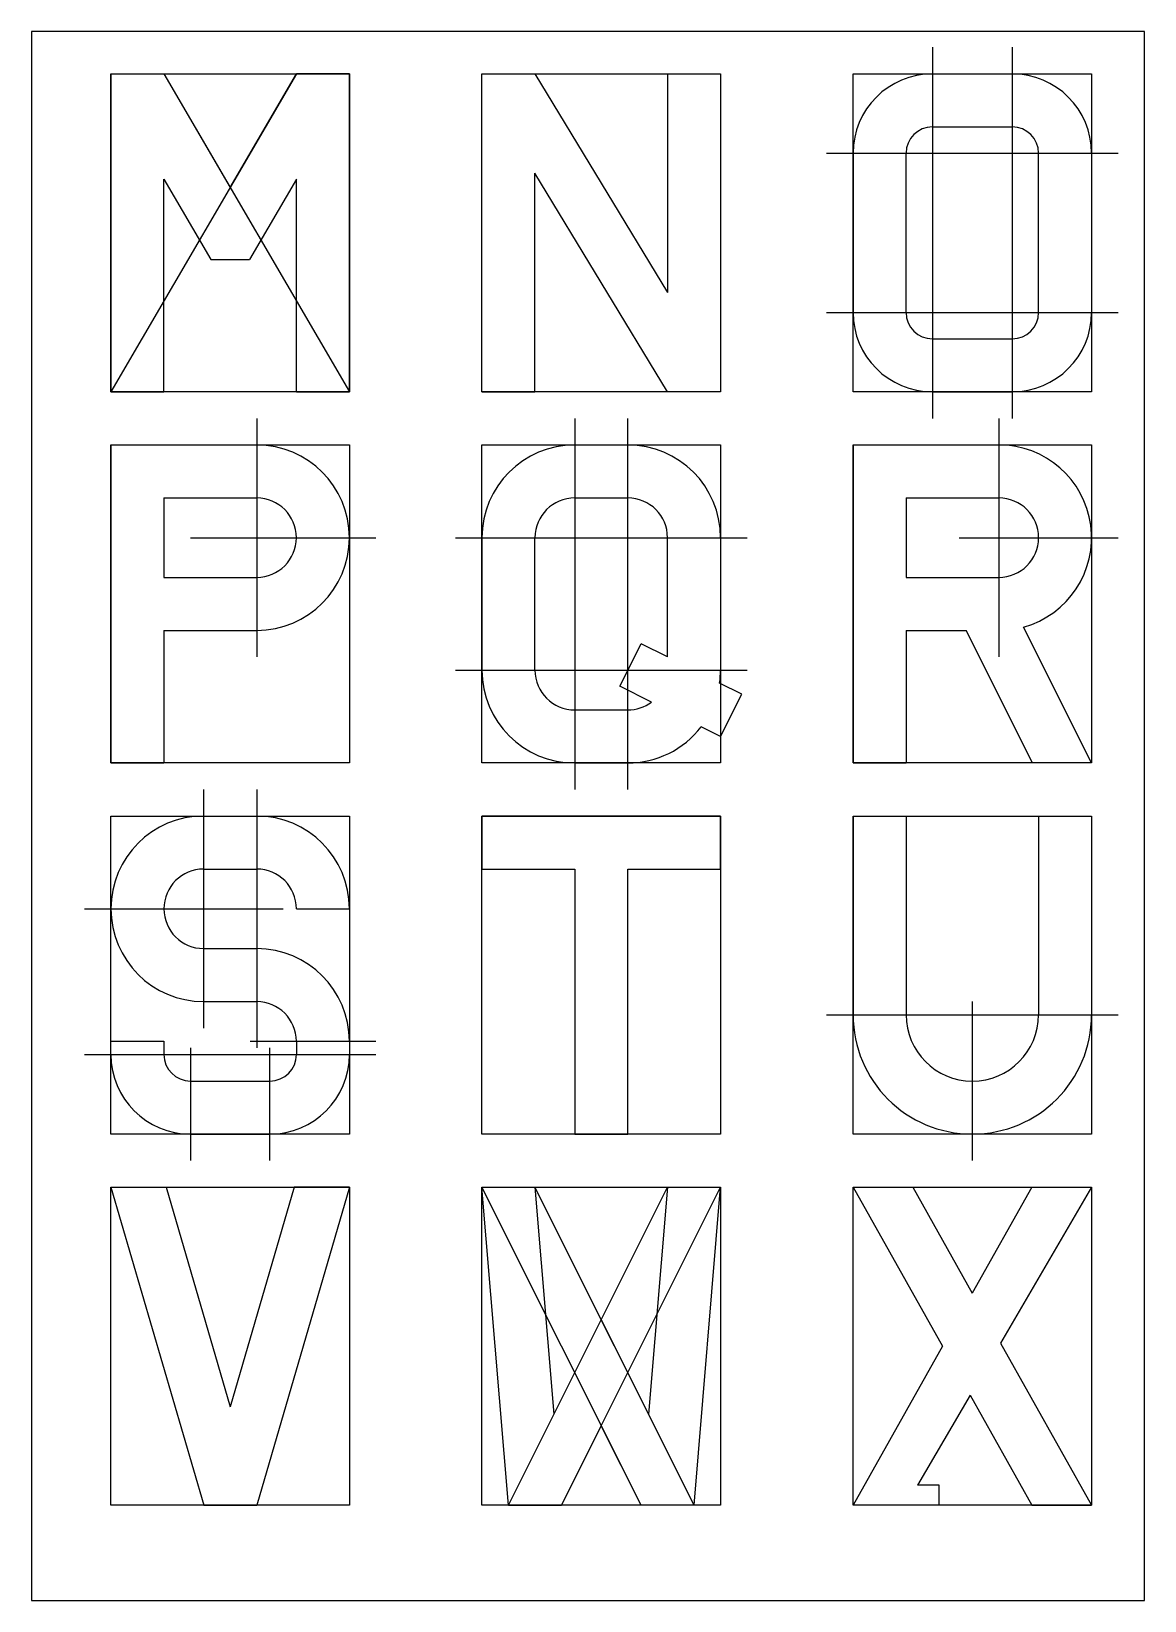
# Model space of a CAD drawing. Units: millimetres on the paper. Extents: x -105 to 105, y -148 to 148.
import ezdxf

# ---------------------------------------------------------------- set-up
doc = ezdxf.new("R2010")
doc.units = ezdxf.units.MM
for name, color, linetype in [('0-0', 7, 'Continuous'), ('0-1', 7, 'Continuous'), ('0-2', 7, 'Continuous'), ('0-3', 7, 'Continuous')]:
    doc.layers.add(name, color=color, linetype=linetype)

msp = doc.modelspace()

# ---------------------------------------------------------------- linework, layer by layer
at = {"layer": '0-0'}
msp.add_lwpolyline([(-105, -148), (105, -148), (105, 148), (-105, 148)], close=True, dxfattribs=at)
at = {"layer": '0-1'}
for p, q in [((-90, 80), (-90, 140)), ((-20, 80), (-20, 140)), ((50, 80), (50, 140)), ((-90, 10), (-90, 70)), ((-20, 10), (-20, 70)), ((50, 10), (50, 70)), ((-90, -60), (-90, 0)), ((-20, -60), (-20, 0)), ((50, -60), (50, 0)), ((-90, -130), (-90, -70)), ((-20, -130), (-20, -70)), ((50, -130), (50, -70))]:
    msp.add_line(p, q, dxfattribs=at)
for points in [[(-90, 140), (-45, 140), (-45, 80), (-90, 80)], [(-20, 140), (25, 140), (25, 80), (-20, 80)], [(50, 140), (95, 140), (95, 80), (50, 80)], [(-90, 70), (-45, 70), (-45, 10), (-90, 10)], [(-20, 70), (25, 70), (25, 10), (-20, 10)], [(50, 70), (95, 70), (95, 10), (50, 10)], [(-90, 0), (-45, 0), (-45, -60), (-90, -60)], [(-20, 0), (25, 0), (25, -60), (-20, -60)], [(50, 0), (95, 0), (95, -60), (50, -60)], [(-90, -70), (-45, -70), (-45, -130), (-90, -130)], [(-20, -70), (25, -70), (25, -130), (-20, -130)], [(50, -70), (95, -70), (95, -130), (50, -130)]]:
    msp.add_lwpolyline(points, dxfattribs=at)
at = {"layer": '0-2'}
for p, q in [((65, 145), (65, 75)), ((80, 145), (80, 75)), ((-55, 140), (-90, 80)), ((-80, 140), (-45, 80)), ((45, 125), (100, 125)), ((45, 95), (100, 95)), ((-62.5, 75), (-62.5, 30)), ((-2.5, 75), (-2.5, 5)), ((7.5, 5), (7.5, 75)), ((77.5, 75), (77.5, 30)), ((-75, 52.5), (-40, 52.5)), ((-25, 52.5), (30, 52.5)), ((70, 52.5), (100, 52.5)), ((-25, 27.5), (30, 27.5)), ((-72.5, -40), (-72.5, 5)), ((-62.5, 5), (-62.5, -43.75)), ((-95, -17.5), (-57.5, -17.5)), ((72.5, -35), (72.5, -65)), ((45, -37.5), (100, -37.5)), ((-75, -43.75), (-75, -65)), ((-63.75, -42.5), (-40, -42.5)), ((-60, -65), (-60, -43.75)), ((-95, -45), (-40, -45)), ((10, -130), (-20, -70)), ((-15, -130), (15, -70)), ((20, -130), (-10, -70)), ((-5, -130), (25, -70))]:
    msp.add_line(p, q, dxfattribs=at)
at = {"layer": '0-3'}
for p, q in [((-90, 140), (-90, 80)), ((-45, 140), (-55, 140)), ((-10, 140), (15, 98.75)), ((15, 140), (15, 98.75)), ((65, 140), (80, 140)), ((65, 130), (80, 130)), ((50, 125), (50, 95)), ((60, 95), (60, 125)), ((85, 95), (85, 125)), ((95, 125), (95, 95)), ((-80, 80), (-80, 120.154)), ((-55, 120.154), (-63.84, 105)), ((-55, 80), (-55, 120.154)), ((-10, 80), (-10, 121.25)), ((15, 80), (-10, 121.25)), ((65, 90), (80, 90)), ((-90, 80), (-80, 80)), ((-20, 80), (-10, 80)), ((65, 80), (80, 80)), ((-90, 70), (-90, 10)), ((-90, 70), (-62.5, 70)), ((-2.5, 70), (7.5, 70)), ((50, 70), (50, 10)), ((50, 70), (77.5, 70)), ((-80, 60), (-80, 45)), ((-80, 60), (-62.5, 60)), ((-2.5, 60), (7.5, 60)), ((60, 60), (60, 45)), ((60, 60), (77.5, 60)), ((-20, 52.5), (-20, 27.5)), ((-10, 27.5), (-10, 52.5)), ((15, 30), (15, 52.5)), ((25, 52.5), (25, 27.5)), ((-80, 45), (-62.5, 45)), ((60, 45), (77.5, 45)), ((95, 10), (82.181, 35.638)), ((-80, 35), (-80, 10)), ((-80, 35), (-62.5, 35)), ((60, 35), (60, 10)), ((60, 35), (71.32, 35)), ((83.82, 10), (71.32, 35)), ((6, 24.5), (10, 32.5)), ((15, 30), (10, 32.5)), ((12, 21.5), (6, 24.5)), ((29, 23), (24.832, 25.084)), ((25, 15), (29, 23)), ((-2.5, 20), (7.5, 20)), ((25, 15), (21.362, 16.819)), ((-90, 10), (-80, 10)), ((-2.5, 10), (7.5, 10)), ((50, 10), (60, 10)), ((95, 10), (83.82, 10)), ((-72.5, 0), (-62.5, 0)), ((-20, 0), (-20, -10)), ((50, 0), (60, 0)), ((50, 0), (50, -37.5)), ((60, 0), (60, -37.5)), ((85, 0), (95, 0)), ((85, 0), (85, -37.5)), ((95, 0), (95, -37.5)), ((-72.5, -10), (-62.5, -10)), ((-55, -17.5), (-45, -17.5)), ((-72.5, -25), (-62.5, -25)), ((-72.5, -35), (-62.5, -35)), ((-90, -42.5), (-80, -42.5)), ((-90, -45), (-90, -42.5)), ((-80, -42.5), (-80, -45)), ((-55, -42.5), (-55, -45)), ((-45, -42.5), (-45, -45)), ((-75, -50), (-60, -50)), ((-75, -60), (-60, -60)), ((-90, -70), (-79.583, -70)), ((-79.583, -70), (-67.5, -111.429)), ((-55.417, -70), (-67.5, -111.429)), ((-45, -70), (-62.5, -130)), ((-45, -70), (-55.417, -70)), ((-10, -70), (-6.429, -112.857)), ((15, -70), (11.429, -112.857)), ((15, -70), (25, -70)), ((20, -130), (25, -70)), ((50, -70), (61.25, -70)), ((50, -70), (66.875, -100)), ((61.25, -70), (72.5, -90)), ((83.75, -70), (72.5, -90)), ((83.75, -70), (95, -70)), ((2.5, -95), (-6.429, -112.857)), ((2.5, -95), (11.429, -112.857)), ((66.875, -100), (50, -130)), ((72.091, -109.273), (62.188, -126.25)), ((72.091, -109.273), (83.75, -130)), ((2.5, -115), (-5, -130)), ((10, -130), (2.5, -115)), ((66.25, -126.25), (62.188, -126.25)), ((66.25, -130), (66.25, -126.25)), ((-15, -130), (-5, -130)), ((20, -130), (10, -130)), ((66.25, -130), (50, -130)), ((83.75, -130), (95, -130))]:
    msp.add_line(p, q, dxfattribs=at)
for points in [[(-90, 140), (-80, 140), (-67.5, 118.571), (-55, 140)], [(-55, 80), (-45, 80), (-45, 140)], [(-20, 80), (-20, 140), (-10, 140)], [(15, 140), (25, 140), (25, 80), (15, 80)], [(-80, 120.154), (-71.16, 105), (-63.84, 105)], [(25, -10), (25, 0), (-20, 0)], [(-20, -10), (-2.5, -10), (-2.5, -60), (7.5, -60), (7.5, -10), (25, -10)], [(-90, -70), (-72.5, -130), (-62.5, -130)], [(-15, -130), (-20, -70), (-10, -70)], [(95, -70), (77.818, -99.455), (95, -130)]]:
    msp.add_lwpolyline(points, dxfattribs=at)
for centre, radius, start, end in [((65, 125), 15, 90, 180), ((80, 125), 15, 0, 90), ((65, 125), 5, 90, 180), ((80, 125), 5, 0, 90), ((65, 95), 15, 180, 270), ((65, 95), 5, 180, 270), ((80, 95), 5, 270, 0), ((80, 95), 15, 270, 0), ((-62.5, 52.5), 17.5, 270, 90), ((-2.5, 52.5), 17.5, 90, 180), ((7.5, 52.5), 17.5, 0, 90), ((77.5, 52.5), 17.5, 285.5152, 90), ((-62.5, 52.5), 7.5, 270, 90), ((-2.5, 52.5), 7.5, 90, 180), ((7.5, 52.5), 7.5, 0, 90), ((77.5, 52.5), 7.5, 270, 90), ((-2.5, 27.5), 17.5, 180, 270), ((-2.5, 27.5), 7.5, 180, 270), ((7.5, 27.5), 17.5, 352.06391, 0), ((7.5, 27.5), 7.5, 270, 306.8699), ((7.5, 27.5), 17.5, 270, 322.3851), ((-72.5, -17.5), 17.5, 90, 270), ((-62.5, -17.5), 17.5, 0, 90), ((-72.5, -17.5), 7.5, 90, 270), ((-62.5, -17.5), 7.5, 0, 90), ((-62.5, -42.5), 17.5, 0, 90), ((-62.5, -42.5), 7.5, 0, 90), ((72.5, -37.5), 22.5, 180, 0), ((72.5, -37.5), 12.5, 180, 0), ((-75, -45), 15, 180, 270), ((-75, -45), 5, 180, 270), ((-60, -45), 5, 270, 0), ((-60, -45), 15, 270, 0)]:
    msp.add_arc(centre, radius, start, end, dxfattribs=at)

doc.saveas('drawing.dxf')
